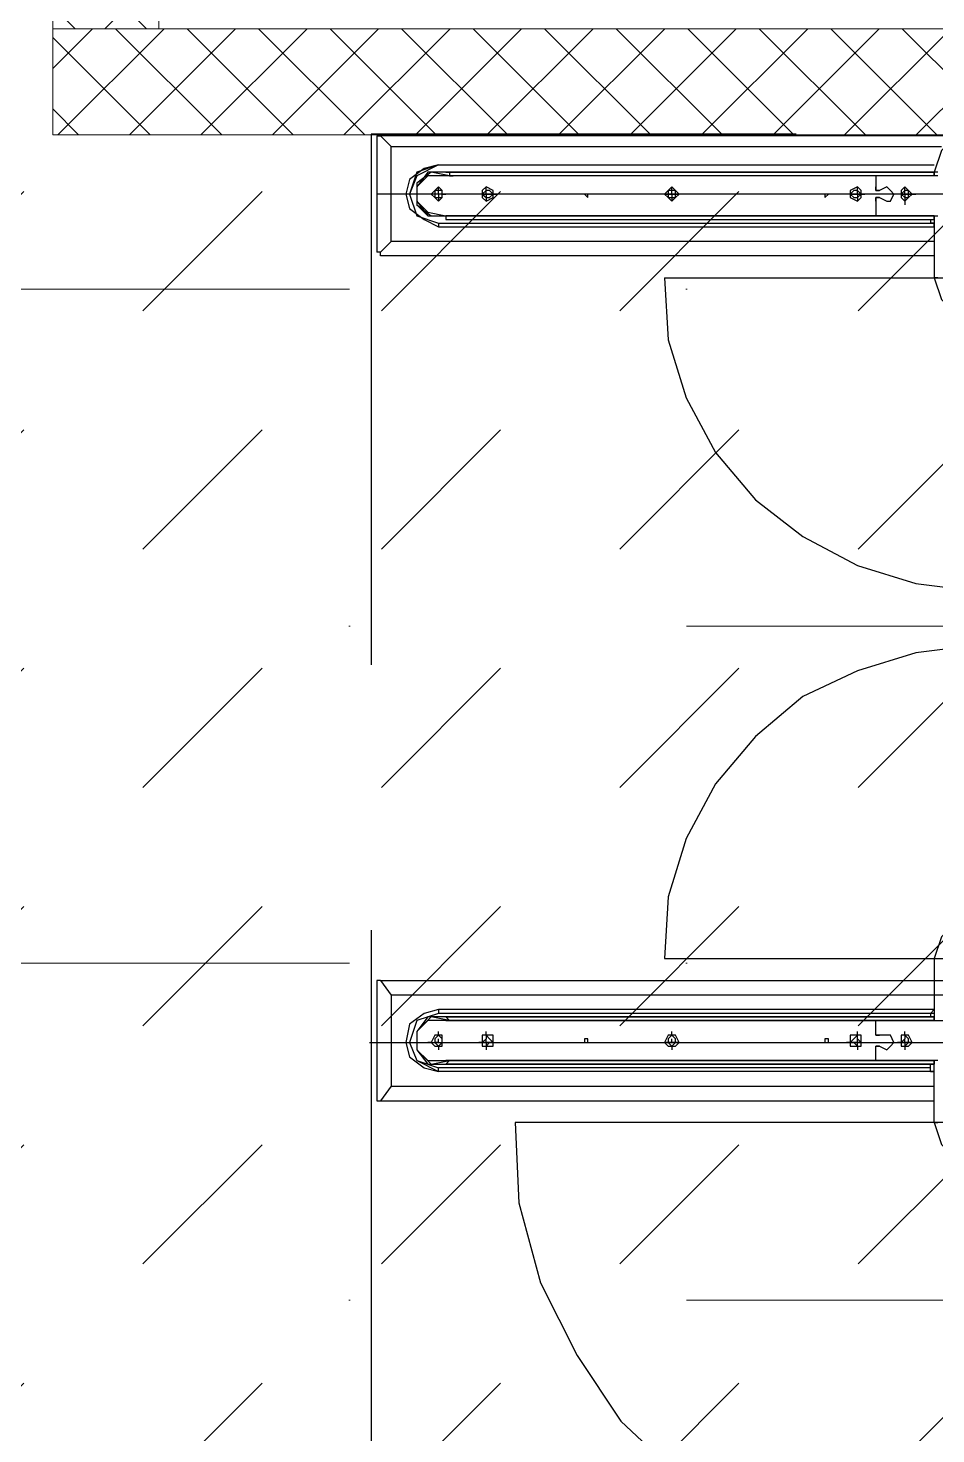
# Model space of a CAD drawing. Header units: millimetres. Extents: x 2335845 to 2509607, y 289014 to 361737.
# Drawn here: x 2383022 to 2383876, y 324377 to 325701 of the extents above; entities that cross this region are included whole.
import ezdxf

# ---------------------------------------------------------------- set-up
doc = ezdxf.new("R2010")
doc.units = ezdxf.units.MM
doc.linetypes.add('DASHED', pattern=[0.75, 0.5, -0.25])
for name, color, linetype, lineweight in [('AR_01_PARTITION FULL HT', 2, 'Continuous', 25), ('FURNITURE', 30, 'Continuous', 5), ('IN-PRTN-FULL', 30, 'Continuous', 20), ('IN-PRTN-HATCH', 8, 'Continuous', 5), ('TOA-FC-GYPSUM', 250, 'Continuous', 5), ('TOA-FL-TILE-1', 8, 'Continuous', 5)]:
    doc.layers.add(name, color=color, linetype=linetype, lineweight=lineweight)
for name, color, linetype in [('FLOOR MARK', 7, 'Continuous'), ('PDF_BORDTEXT', 7, 'Continuous'), ('PDF_DIMS', 7, 'Continuous'), ('PDF_FLs Combi Centre (N-W)', 7, 'Continuous'), ('PDF_FLs Left Unit (N)', 7, 'Continuous'), ('PDF_NEW', 7, 'Continuous')]:
    doc.layers.add(name, color=color, linetype=linetype)

# ---------------------------------------------------------------- blocks, each defined once
blk = doc.blocks.new('G$C45963954')
at = {"layer": 'PDF_BORDTEXT', "color": 2, "true_color": 0xffff00}
blk.add_lwpolyline([(952.1, 342.9), (952.1, 966.7)], dxfattribs=at)
at = {"layer": 'PDF_DIMS', "color": 4, "true_color": 0x00ffff}
for points in [[(186.1, 1254.9), (186.1, 54.7)], [(1036.1, 47.4), (1036.1, 1262.2)]]:
    blk.add_lwpolyline(points, dxfattribs=at)
at = {"layer": 'PDF_FLs Combi Centre (N-W)', "color": 2}
for points in [[(974, 58.4), (974, 1251.3)], [(988.6, 1240.3), (988.6, 69.3)], [(1116.3, 193.3), (1196.6, 197), (1276.8, 218.9), (1349.8, 255.4), (1415.5, 299.1), (1470.2, 357.5), (1517.6, 423.2), (1554.1, 496.1), (1572.3, 572.7), (1579.6, 653), (1572.3, 736.9), (1554.1, 813.5), (1517.6, 886.5), (1470.2, 952.1), (1415.5, 1010.5), (1349.8, 1054.3), (1276.8, 1090.8), (1196.6, 1109), (1116.3, 1116.3)], [(1116.3, 1116.3), (1116.3, 193.3)], [(270, 342.9), (270, 966.7)], [(270, 342.9), (332, 346.6), (390.3, 364.8), (445.1, 394), (492.5, 434.1), (529, 481.5), (558.2, 536.3), (576.4, 594.6), (583.7, 653), (576.4, 715), (558.2, 773.4), (529, 828.1), (492.5, 875.5), (445.1, 915.7), (390.3, 944.8), (332, 963.1), (270, 966.7)], [(952.1, 966.7), (890.1, 963.1), (831.8, 944.8), (777, 915.7), (729.6, 875.5), (689.5, 828.1), (663.9, 773.4), (645.7, 715), (638.4, 653), (645.7, 594.6), (663.9, 536.3), (689.5, 481.5), (729.6, 434.1), (777, 394), (831.8, 364.8), (890.1, 346.6), (952.1, 342.9)], [(1014.2, 554.5), (1014.2, 755.2)], [(952.1, 696.8), (930.3, 689.5), (915.7, 674.9), (908.4, 653), (915.7, 634.8), (930.3, 620.2), (952.1, 612.9)], [(1116.3, 612.9), (1138.2, 620.2), (1152.8, 634.8), (1160.1, 653), (1152.8, 674.9), (1138.2, 689.5), (1116.3, 696.8)], [(127.7, 634.8), (127.7, 58.4)], [(138.6, 69.3), (138.6, 620.2)], [(207.9, 612.9), (207.9, 127.7)], [(207.9, 612.9), (207.9, 124)], [(207.9, 127.7), (207.9, 612.9)], [(211.6, 124), (211.6, 612.9)], [(215.2, 116.7), (215.2, 612.9)], [(215.2, 116.7), (215.2, 609.2)], [(233.5, 612.9), (233.5, 69.3)], [(248.1, 612.9), (248.1, 58.4)], [(952.1, 612.9), (1014.2, 612.9)], [(1006.9, 609.2), (1003.2, 612.9)], [(1006.9, 609.2), (1010.5, 609.2)], [(1006.9, 609.2), (1006.9, 116.7)], [(1010.5, 612.9), (1010.5, 609.2)], [(1014.2, 612.9), (1010.5, 612.9)], [(1010.5, 124), (1010.5, 612.9)], [(1014.2, 612.9), (1014.2, 127.7)], [(1054.3, 616.5), (1054.3, 554.5)], [(1054.3, 127.7), (1054.3, 612.9)], [(1054.3, 612.9), (1057.9, 612.9)], [(1116.3, 612.9), (1054.3, 612.9)], [(1057.9, 612.9), (1057.9, 609.2)], [(1057.9, 612.9), (1057.9, 124)], [(1061.6, 609.2), (1057.9, 609.2)], [(1061.6, 609.2), (1061.6, 116.7)], [(1065.2, 609.2), (1061.6, 609.2)], [(1065.2, 609.2), (1065.2, 612.9)], [(1079.8, 69.3), (1079.8, 612.9)], [(1094.4, 58.4), (1094.4, 612.9)], [(1057.9, 598.3), (1057.9, 594.6)], [(1057.9, 594.6), (1057.9, 138.6)], [(1036.1, 591), (1036.1, 580)], [(1039.7, 558.2), (1043.3, 565.5), (1039.7, 569.1), (1036.1, 572.7), (1028.8, 569.1), (1028.8, 565.5), (1028.8, 558.2)], [(1039.7, 558.2), (1043.3, 565.5), (1039.7, 569.1), (1036.1, 572.7), (1028.8, 569.1), (1028.8, 565.5), (1028.8, 558.2)], [(207.9, 124), (207.9, 554.5)], [(1014.2, 124), (1014.2, 554.5)], [(1028.8, 554.5), (1014.2, 554.5)], [(1028.8, 554.5), (1014.2, 554.5)], [(1028.8, 554.5), (1028.8, 558.2)], [(1028.8, 558.2), (1028.8, 554.5)], [(1039.7, 558.2), (1039.7, 554.5)], [(1039.7, 554.5), (1039.7, 558.2)], [(1054.3, 554.5), (1039.7, 554.5)], [(1054.3, 554.5), (1039.7, 554.5)], [(1054.3, 554.5), (1054.3, 124)], [(1036.1, 539.9), (1036.1, 529)], [(1036.1, 357.5), (1036.1, 342.9)], [(1036.1, 171.5), (1036.1, 160.5)], [(167.8, 127.7), (164.2, 109.4), (175.1, 94.8), (197, 94.8), (207.9, 109.4), (207.9, 127.7)], [(207.9, 131.3), (207.9, 127.7)], [(207.9, 124), (207.9, 127.7)], [(207.9, 124), (207.9, 127.7)], [(1014.2, 127.7), (1010.5, 109.4), (1025.1, 94.8), (1043.3, 94.8), (1057.9, 109.4), (1054.3, 127.7)], [(1014.2, 127.7), (1010.5, 124)], [(1014.2, 131.3), (1014.2, 127.7)], [(1014.2, 124), (1014.2, 127.7)], [(1054.3, 127.7), (1054.3, 131.3)], [(1054.3, 127.7), (1054.3, 124)], [(1057.9, 124), (1054.3, 127.7)], [(164.2, 124), (164.2, 105.8), (178.8, 94.8), (197, 94.8), (207.9, 105.8), (207.9, 124)], [(167.8, 124), (167.8, 105.8), (178.8, 94.8), (193.3, 94.8), (204.3, 105.8), (207.9, 124)], [(167.8, 124), (167.8, 105.8), (178.8, 94.8), (193.3, 94.8), (207.9, 105.8), (207.9, 124)], [(1006.9, 116.7), (1014.2, 94.8), (1036.1, 87.6), (1054.3, 94.8), (1061.6, 116.7)], [(1010.5, 124), (1010.5, 105.8), (1025.1, 94.8), (1043.3, 94.8), (1057.9, 105.8), (1057.9, 124)], [(1014.2, 124), (1014.2, 105.8), (1025.1, 94.8), (1043.3, 94.8), (1054.3, 105.8), (1054.3, 124)], [(1014.2, 124), (1014.2, 105.8), (1025.1, 94.8), (1043.3, 94.8), (1054.3, 105.8), (1054.3, 124)], [(138.6, 69.3), (127.7, 58.4)], [(127.7, 54.7), (127.7, 58.4)], [(233.5, 69.3), (138.6, 69.3)], [(244.4, 58.4), (233.5, 69.3)], [(244.4, 58.4), (244.4, 54.7)], [(248.1, 58.4), (244.4, 58.4)], [(988.6, 69.3), (1079.8, 69.3)], [(1079.8, 69.3), (1094.4, 58.4)], [(1094.4, 54.7), (1094.4, 58.4)], [(127.7, 54.7), (244.4, 54.7)], [(974, 54.7), (1094.4, 54.7)]]:
    blk.add_lwpolyline(points, dxfattribs=at)
at = {"layer": 'PDF_FLs Combi Centre (N-W)', "color": 8, "true_color": 0x808080}
for points in [[(952.1, 612.9), (952.1, 616.5)], [(1003.2, 612.9), (1003.2, 116.7)], [(1006.9, 612.9), (1006.9, 116.7)], [(1010.5, 612.9), (1010.5, 124)], [(1014.2, 127.7), (1014.2, 612.9)], [(1054.3, 612.9), (1054.3, 127.7)], [(1057.9, 124), (1057.9, 612.9)], [(1065.2, 612.9), (1065.2, 116.7)], [(1065.2, 612.9), (1065.2, 116.7)], [(1116.3, 612.9), (1116.3, 616.5)], [(1003.2, 116.7), (1006.9, 116.7)], [(1003.2, 116.7), (1006.9, 102.1), (1017.8, 87.6), (1036.1, 83.9), (1050.6, 87.6), (1061.6, 102.1), (1065.2, 116.7)], [(1006.9, 116.7), (1014.2, 94.8), (1036.1, 87.6), (1054.3, 94.8), (1065.2, 116.7)], [(1065.2, 116.7), (1061.6, 116.7)]]:
    blk.add_lwpolyline(points, dxfattribs=at)
at = {"layer": 'PDF_FLs Combi Centre (N-W)', "color": 2}
for points in [[(1039.7, 583.7), (1039.7, 587.3), (1036.1, 591), (1028.8, 587.3), (1028.8, 583.7), (1028.8, 580), (1036.1, 580), (1039.7, 580)], [(1039.7, 583.7), (1036.1, 587.3), (1032.4, 587.3), (1028.8, 583.7), (1032.4, 583.7), (1036.1, 580), (1036.1, 583.7)], [(1039.7, 536.3), (1039.7, 539.9), (1036.1, 539.9), (1028.8, 539.9), (1028.8, 536.3), (1028.8, 529), (1036.1, 529), (1039.7, 529)], [(1039.7, 536.3), (1036.1, 536.3), (1036.1, 539.9), (1032.4, 536.3), (1028.8, 536.3), (1032.4, 532.6), (1036.1, 529), (1036.1, 532.6)], [(1036.1, 503.4), (1036.1, 507.1), (1032.4, 507.1), (1032.4, 503.4)], [(1039.7, 350.2), (1039.7, 353.9), (1036.1, 357.5), (1028.8, 353.9), (1028.8, 350.2), (1028.8, 346.6), (1036.1, 342.9), (1039.7, 346.6)], [(1039.7, 350.2), (1036.1, 353.9), (1032.4, 353.9), (1028.8, 350.2), (1032.4, 346.6), (1036.1, 346.6)], [(1036.1, 266.3), (1032.4, 266.3), (1032.4, 262.7), (1036.1, 262.7)], [(1039.7, 164.2), (1039.7, 171.5), (1036.1, 171.5), (1028.8, 171.5), (1028.8, 164.2), (1028.8, 160.5), (1036.1, 160.5), (1039.7, 160.5)], [(1039.7, 164.2), (1036.1, 167.8), (1036.1, 171.5), (1032.4, 167.8), (1028.8, 164.2), (1032.4, 164.2), (1036.1, 160.5), (1036.1, 164.2)], [(1039.7, 116.7), (1039.7, 120.4), (1036.1, 120.4), (1028.8, 120.4), (1028.8, 116.7), (1028.8, 113.1), (1036.1, 109.4), (1039.7, 113.1)], [(1039.7, 116.7), (1036.1, 120.4), (1032.4, 120.4), (1028.8, 116.7), (1032.4, 113.1), (1036.1, 113.1)]]:
    blk.add_lwpolyline(points, close=True, dxfattribs=at)
at = {"layer": 'PDF_FLs Combi Centre (N-W)', "color": 2, "true_color": 0xffff00}
for points in [[(974, 58.4), (988.6, 69.3)], [(974, 58.4), (974, 54.7)]]:
    blk.add_lwpolyline(points, dxfattribs=at)
at = {"layer": 'PDF_FLs Left Unit (N)', "color": 2}
for points in [[(164.2, 696.8), (142.3, 689.5), (127.7, 674.9), (120.4, 653), (127.7, 634.8), (142.3, 620.2), (164.2, 612.9)], [(270, 612.9), (291.8, 620.2), (306.4, 634.8), (310.1, 653), (306.4, 674.9), (291.8, 689.5), (270, 696.8)], [(156.9, 116.7), (156.9, 612.9)], [(164.2, 127.7), (164.2, 612.9)], [(164.2, 612.9), (164.2, 124)], [(167.8, 612.9), (164.2, 612.9)], [(164.2, 612.9), (167.8, 612.9)], [(167.8, 616.5), (167.8, 554.5)], [(207.9, 554.5), (207.9, 616.5)], [(211.6, 609.2), (211.6, 612.9), (207.9, 612.9)], [(207.9, 612.9), (211.6, 612.9)], [(207.9, 612.9), (270, 612.9)], [(211.6, 609.2), (215.2, 609.2)], [(218.9, 612.9), (215.2, 612.9), (215.2, 609.2)], [(211.6, 594.6), (211.6, 598.3)], [(211.6, 138.6), (211.6, 594.6)], [(186.1, 580), (186.1, 591)], [(189.7, 558.2), (193.3, 565.5), (193.3, 569.1), (186.1, 572.7), (182.4, 569.1), (178.8, 565.5), (182.4, 558.2)], [(189.7, 558.2), (193.3, 565.5), (193.3, 569.1), (186.1, 572.7), (182.4, 569.1), (178.8, 565.5), (182.4, 558.2)], [(167.8, 554.5), (182.4, 554.5)], [(167.8, 554.5), (167.8, 124)], [(167.8, 554.5), (178.8, 554.5)], [(182.4, 554.5), (178.8, 554.5)], [(182.4, 558.2), (182.4, 554.5)], [(182.4, 554.5), (182.4, 558.2)], [(189.7, 554.5), (189.7, 558.2)], [(189.7, 558.2), (189.7, 554.5)], [(189.7, 554.5), (193.3, 554.5)], [(193.3, 554.5), (189.7, 554.5)], [(193.3, 554.5), (207.9, 554.5)], [(193.3, 554.5), (207.9, 554.5)], [(186.1, 529), (186.1, 539.9)], [(186.1, 342.9), (186.1, 357.5)], [(186.1, 160.5), (186.1, 171.5)], [(164.2, 127.7), (167.8, 127.7), (167.8, 131.3)], [(164.2, 127.7), (164.2, 124)], [(167.8, 127.7), (167.8, 124)], [(156.9, 116.7), (167.8, 94.8), (186.1, 87.6), (207.9, 94.8), (215.2, 116.7)], [(207.9, 124), (211.6, 124)]]:
    blk.add_lwpolyline(points, dxfattribs=at)
at = {"layer": 'PDF_FLs Left Unit (N)', "color": 8, "true_color": 0x808080}
for points in [[(156.9, 116.7), (156.9, 612.9)], [(156.9, 116.7), (156.9, 612.9)], [(164.2, 616.5), (164.2, 612.9)], [(164.2, 612.9), (164.2, 127.7)], [(164.2, 124), (164.2, 612.9)], [(218.9, 116.7), (218.9, 612.9)], [(270, 616.5), (270, 612.9)], [(156.9, 116.7), (164.2, 94.8), (186.1, 87.6), (207.9, 94.8), (215.2, 116.7)], [(156.9, 116.7), (160.5, 102.1), (171.5, 87.6), (186.1, 83.9), (200.6, 87.6), (211.6, 102.1), (218.9, 116.7)], [(215.2, 116.7), (218.9, 116.7)]]:
    blk.add_lwpolyline(points, dxfattribs=at)
at = {"layer": 'PDF_FLs Left Unit (N)', "color": 2}
for points in [[(193.3, 583.7), (189.7, 587.3), (186.1, 591), (182.4, 587.3), (178.8, 583.7), (182.4, 580), (186.1, 580), (189.7, 580)], [(189.7, 583.7), (189.7, 587.3), (186.1, 587.3), (182.4, 587.3), (182.4, 583.7), (186.1, 580)], [(193.3, 536.3), (189.7, 539.9), (186.1, 539.9), (182.4, 539.9), (178.8, 536.3), (182.4, 529), (186.1, 529), (189.7, 529)], [(189.7, 536.3), (186.1, 539.9), (182.4, 536.3), (182.4, 532.6), (186.1, 529), (189.7, 532.6)], [(189.7, 503.4), (186.1, 507.1), (186.1, 503.4)], [(193.3, 350.2), (189.7, 353.9), (186.1, 357.5), (182.4, 353.9), (178.8, 350.2), (182.4, 346.6), (186.1, 342.9), (189.7, 346.6)], [(189.7, 350.2), (189.7, 353.9), (186.1, 353.9), (182.4, 353.9), (182.4, 350.2), (182.4, 346.6), (186.1, 346.6), (189.7, 346.6)], [(189.7, 266.3), (186.1, 266.3), (186.1, 262.7)], [(193.3, 164.2), (189.7, 171.5), (186.1, 171.5), (182.4, 171.5), (178.8, 164.2), (182.4, 160.5), (186.1, 160.5), (189.7, 160.5)], [(189.7, 164.2), (189.7, 167.8), (186.1, 171.5), (182.4, 167.8), (182.4, 164.2), (186.1, 160.5)], [(193.3, 116.7), (189.7, 120.4), (186.1, 120.4), (182.4, 120.4), (178.8, 116.7), (182.4, 113.1), (186.1, 109.4), (189.7, 113.1)], [(189.7, 116.7), (189.7, 120.4), (186.1, 120.4), (182.4, 120.4), (182.4, 116.7), (182.4, 113.1), (186.1, 113.1), (189.7, 113.1)]]:
    blk.add_lwpolyline(points, close=True, dxfattribs=at)
at = {"layer": 'PDF_NEW', "color": 6, "true_color": 0xff00ff}
for points in [[(186.1, 591), (186.1, 594.6)], [(1036.1, 591), (1036.1, 594.6)], [(182.4, 583.7), (178.8, 583.7)], [(186.1, 583.7), (182.4, 583.7)], [(186.1, 583.7), (186.1, 587.3)], [(186.1, 583.7), (189.7, 583.7)], [(186.1, 580), (186.1, 576.4)], [(189.7, 583.7), (197, 583.7)], [(1028.8, 583.7), (1025.1, 583.7)], [(1036.1, 583.7), (1032.4, 583.7)], [(1036.1, 583.7), (1036.1, 587.3)], [(1036.1, 580), (1036.1, 576.4)], [(1039.7, 583.7), (1043.3, 583.7)], [(182.4, 536.3), (178.8, 536.3)], [(186.1, 536.3), (182.4, 536.3)], [(186.1, 539.9), (186.1, 543.6)], [(186.1, 536.3), (189.7, 536.3)], [(186.1, 536.3), (186.1, 532.6)], [(189.7, 536.3), (193.3, 536.3)], [(1028.8, 536.3), (1025.1, 536.3)], [(1036.1, 536.3), (1032.4, 536.3)], [(1036.1, 539.9), (1036.1, 543.6)], [(1036.1, 536.3), (1036.1, 532.6)], [(1039.7, 536.3), (1043.3, 536.3)], [(186.1, 529), (186.1, 525.3)], [(1036.1, 529), (1036.1, 525.3)], [(186.1, 353.9), (186.1, 357.5)], [(186.1, 350.2), (186.1, 353.9)], [(1036.1, 353.9), (1036.1, 361.2)], [(1036.1, 350.2), (1036.1, 353.9)], [(182.4, 350.2), (178.8, 350.2)], [(186.1, 350.2), (182.4, 350.2)], [(186.1, 350.2), (189.7, 350.2)], [(186.1, 350.2), (186.1, 346.6)], [(186.1, 346.6), (186.1, 342.9)], [(189.7, 350.2), (193.3, 350.2)], [(1028.8, 350.2), (1025.1, 350.2)], [(1036.1, 350.2), (1032.4, 350.2)], [(1036.1, 350.2), (1036.1, 346.6)], [(1036.1, 346.6), (1036.1, 342.9)], [(1039.7, 350.2), (1043.3, 350.2)], [(186.1, 171.5), (186.1, 175.1)], [(1036.1, 171.5), (1036.1, 175.1)], [(182.4, 164.2), (178.8, 164.2)], [(186.1, 164.2), (182.4, 164.2)], [(186.1, 164.2), (186.1, 167.8)], [(186.1, 164.2), (189.7, 164.2)], [(186.1, 160.5), (186.1, 156.9)], [(189.7, 164.2), (193.3, 164.2)], [(1028.8, 164.2), (1025.1, 164.2)], [(1036.1, 164.2), (1032.4, 164.2)], [(1036.1, 164.2), (1036.1, 167.8)], [(1036.1, 160.5), (1036.1, 156.9)], [(1039.7, 164.2), (1043.3, 164.2)], [(182.4, 116.7), (178.8, 116.7)], [(186.1, 116.7), (182.4, 116.7)], [(186.1, 120.4), (186.1, 124)], [(186.1, 116.7), (189.7, 116.7)], [(186.1, 116.7), (186.1, 113.1)], [(189.7, 116.7), (193.3, 116.7)], [(1028.8, 116.7), (1025.1, 116.7)], [(1036.1, 116.7), (1032.4, 116.7)], [(1036.1, 120.4), (1036.1, 124)], [(1036.1, 116.7), (1036.1, 113.1)], [(1039.7, 116.7), (1043.3, 116.7)], [(1036.1, 109.4), (1036.1, 105.8)]]:
    blk.add_lwpolyline(points, dxfattribs=at)
at = {"layer": 'PDF_NEW', "color": 2}
for points in [[(1036.1, 591), (1036.1, 594.6)], [(1028.8, 583.7), (1025.1, 583.7)], [(1036.1, 583.7), (1032.4, 583.7)], [(1036.1, 583.7), (1036.1, 587.3)], [(1036.1, 580), (1036.1, 576.4)], [(1039.7, 583.7), (1043.3, 583.7)]]:
    blk.add_lwpolyline(points, dxfattribs=at)
blk = doc.blocks.new('*U718')
at = {"layer": 'IN-PRTN-HATCH'}
h = blk.add_hatch(dxfattribs=at)
h.set_pattern_fill('ANSI37', color=256, scale=15)
h.set_pattern_definition([(45, (10998.71, -9e-11), (-33.67596, 33.67596), []), (135, (10998.71, -9e-11), (-33.67596, -33.67596), [])])
h.paths.add_polyline_path([(-100906.1, -39967.2), (-91657.6, -39967.2), (-91657.6, -39867.2), (-100906.1, -39867.2)])
at = {"layer": 'IN-PRTN-FULL', "elevation": 0}
blk.add_lwpolyline([(-100906.1, -39967.2), (-91657.6, -39967.2), (-91657.6, -39867.2), (-100906.1, -39867.2)], close=True, dxfattribs=at)
blk = doc.blocks.new('*U881')
at = {"layer": 'IN-PRTN-HATCH'}
h = blk.add_hatch(dxfattribs=at)
h.set_pattern_fill('ANSI37', color=256, scale=15)
h.set_pattern_definition([(45, (3107.11, -1e-10), (-33.67596, 33.67596), []), (135, (3107.11, -1e-10), (-33.67596, -33.67596), [])])
h.paths.add_polyline_path([(-100278.2, -39967.2), (-100177, -39967.2), (-100177, -39867.2), (-100278.2, -39867.2)])
at = {"layer": 'IN-PRTN-FULL', "elevation": 0}
blk.add_lwpolyline([(-100278.2, -39967.2), (-100177, -39967.2), (-100177, -39867.2), (-100278.2, -39867.2)], close=True, dxfattribs=at)

msp = doc.modelspace()

# ---------------------------------------------------------------- hatches: boundary and pattern name
at = {"layer": 'TOA-FC-GYPSUM'}
h = msp.add_hatch(dxfattribs=at)
h.set_pattern_fill('DASH', color=252, scale=50, angle=45)
h.set_pattern_definition([(45, (90021.14, 24146.98), (0, 224.506403), [158.75, -158.75])])
h.paths.add_polyline_path([(2376994.974, 331410.903), (2372813.454, 329459.517), (2374366.562, 325702.044), (2375873.321, 325702.043), (2375873.321, 323605.057), (2384478.461, 323601.624), (2384478.472, 325600.425), (2383044.681, 325601.625), (2383044.683, 331410.903)])
edge = h.paths.add_edge_path(flags=16)
edge.add_line((2376123.213, 327021.722), (2376123.213, 329510.903))
edge.add_arc((2376623.213, 329510.903), 500, 90, 180, ccw=False)
edge.add_line((2376623.213, 330010.903), (2381644.683, 330010.903))
edge.add_arc((2381644.683, 329510.903), 500, 0, 90, ccw=False)
edge.add_line((2382144.683, 329510.903), (2382144.683, 327001.624))
edge.add_arc((2381644.683, 327001.624), 500, 270, 360, ccw=False)
edge.add_line((2381644.683, 326501.624), (2376621.212, 326521.726))
edge.add_arc((2376623.213, 327021.722), 500, 180, 269.770724, ccw=False)
at = {"layer": 'TOA-FL-TILE-1', "true_color": 0x636466}
h = msp.add_hatch(dxfattribs=at)
h.set_pattern_fill('MUDST', color=251, scale=50)
h.set_pattern_definition([(0, (90021.14, 24146.98), (635, 317.5), [317.5, -317.5, 0, -317.5, 0, -317.5])])
h.paths.add_polyline_path([(2376994.974, 331410.903), (2372813.454, 329459.517), (2374368.364, 325702.982), (2375873.321, 325702.985), (2375859.598, 323615.35), (2384285.503, 323605.055), (2384295.797, 325601.57), (2383044.683, 325601.625), (2383044.683, 331410.903)])

# ---------------------------------------------------------------- linework, layer by layer
at = {"layer": 'FLOOR MARK', "color": 8, "linetype": 'DASHED', "ltscale": 1000}
msp.add_lwpolyline([(2403244.795, 325600.805), (2383344.673, 325601.126), (2383344.673, 323605.055), (2375873.321, 323605.058), (2375873.321, 325602.073), (2360226.195, 325602.091), (2360226.052, 334601.937), (2375945.229, 334602.179), (2375945.229, 331031.373), (2376972.789, 331510.903), (2391791.529, 331510.903)], dxfattribs=at)
at = {"layer": 'IN-PRTN-FULL'}
msp.add_lwpolyline([(2383144.568, 325700.426), (2386144.794, 325700.423), (2386145.024, 325801.604), (2383144.799, 325801.607)], close=True, dxfattribs=at)
at = {"layer": 'TOA-FC-GYPSUM', "elevation": 0, "flags": 128}
msp.add_lwpolyline([(2376994.974, 331410.903), (2372813.454, 329459.517), (2374366.562, 325702.044), (2375873.321, 325702.043), (2375873.321, 323605.057), (2384478.472, 323601.624), (2384478.472, 325600.416), (2383044.683, 325600.418), (2383044.683, 331410.903), (2376994.974, 331410.903)], dxfattribs=at)

# ---------------------------------------------------------------- block references
at = {"layer": 'AR_01_PARTITION FULL HT'}
for name, p, rotation in [('*U881', (2343177.597, 425978.7, 0), 89.99993594600981), ('*U718', (2291387.078, 285733.331, 0), 179.9999359460098)]:
    msp.add_blockref(name, p, dxfattribs=dict(at, rotation=rotation))
at = {"layer": 'FURNITURE', "xscale": 0.9403759089606419, "yscale": 0.9403759089606419, "zscale": 0.9403759089606419, "rotation": 270}
msp.add_blockref('G$C45963954', (2383298.36, 325719.677), dxfattribs=at)

doc.saveas('drawing.dxf')
